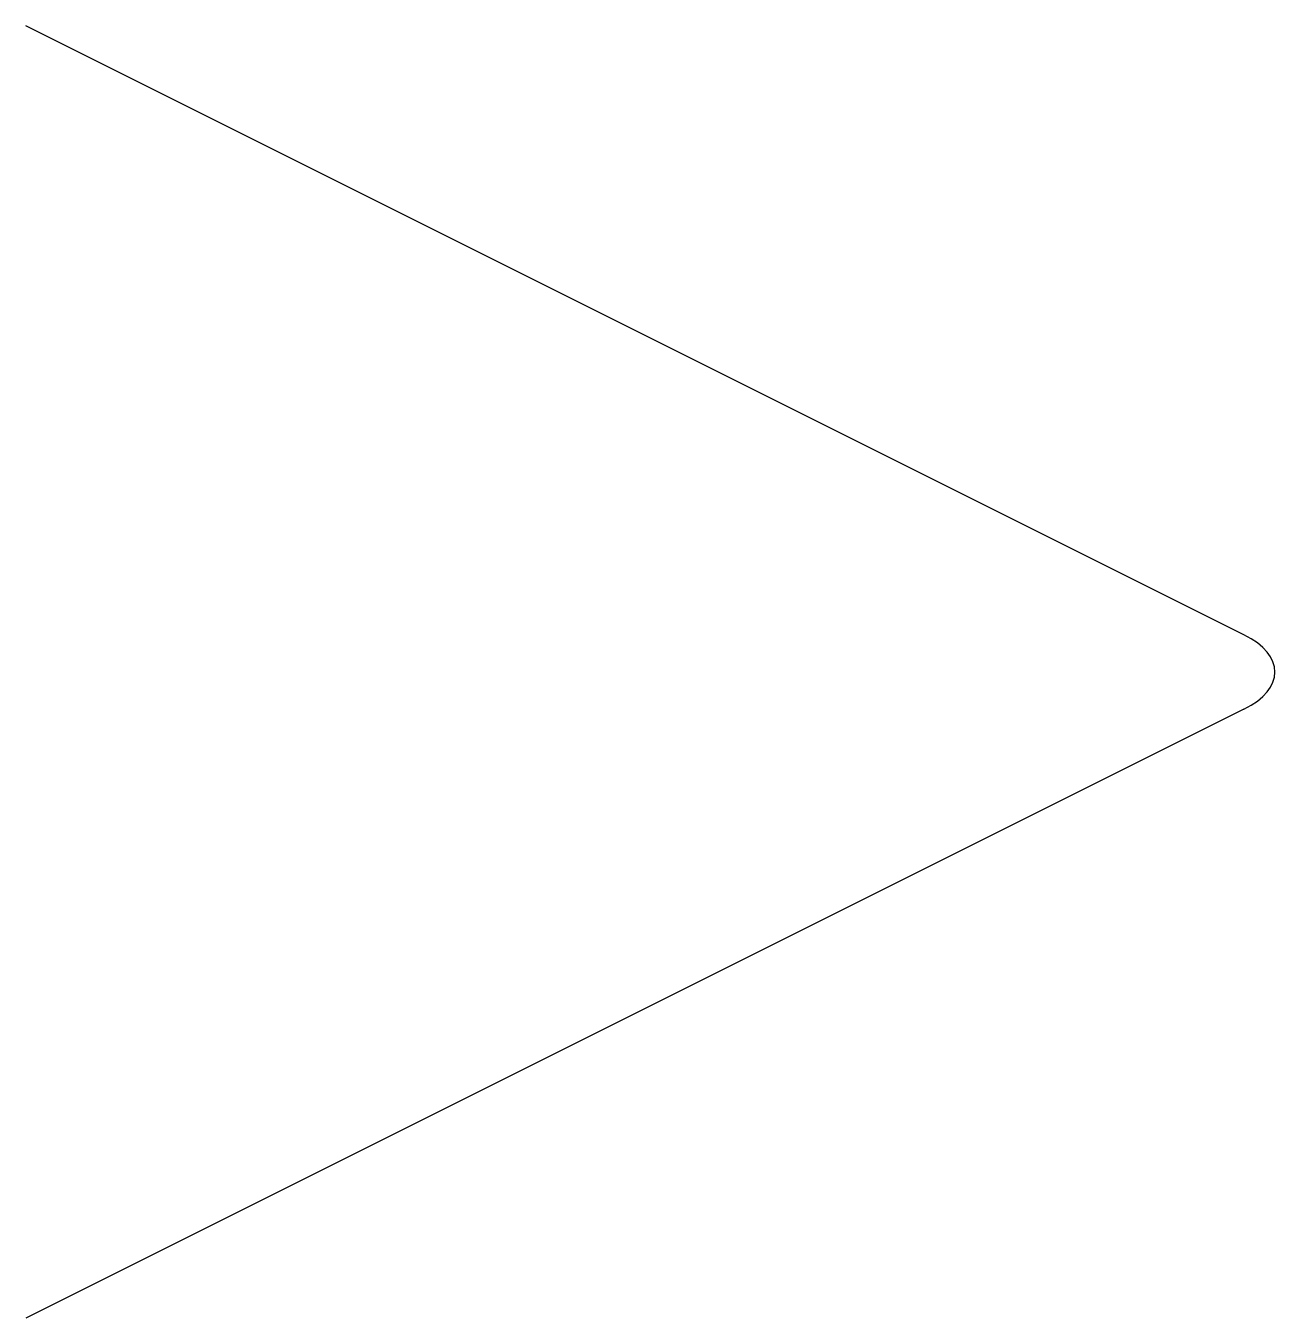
# Model space of a CAD drawing. Units: millimetres at full size, sheet at 1:100. Extents: x -15551 to -3623, y -9612 to 2633.
import ezdxf

# ---------------------------------------------------------------- set-up
doc = ezdxf.new("R2010")
doc.units = ezdxf.units.MM
doc.header["$LTSCALE"] = 100
doc.layers.add('0-0', color=7, linetype='Continuous')

msp = doc.modelspace()

# ---------------------------------------------------------------- linework, layer by layer
at = {"layer": '0-0'}
for p, q in [((-4013.2, -3136.2), (-15551, 2632.7)), ((-4013.2, -3843.3), (-15551, -9612.2))]:
    msp.add_line(p, q, dxfattribs=at)
msp.add_ellipse((-4720.3, -3489.8), major_axis=(-1000, 0), ratio=0.5, start_param=2.3561945, end_param=3.9269908, dxfattribs=at)

doc.saveas('drawing.dxf')
